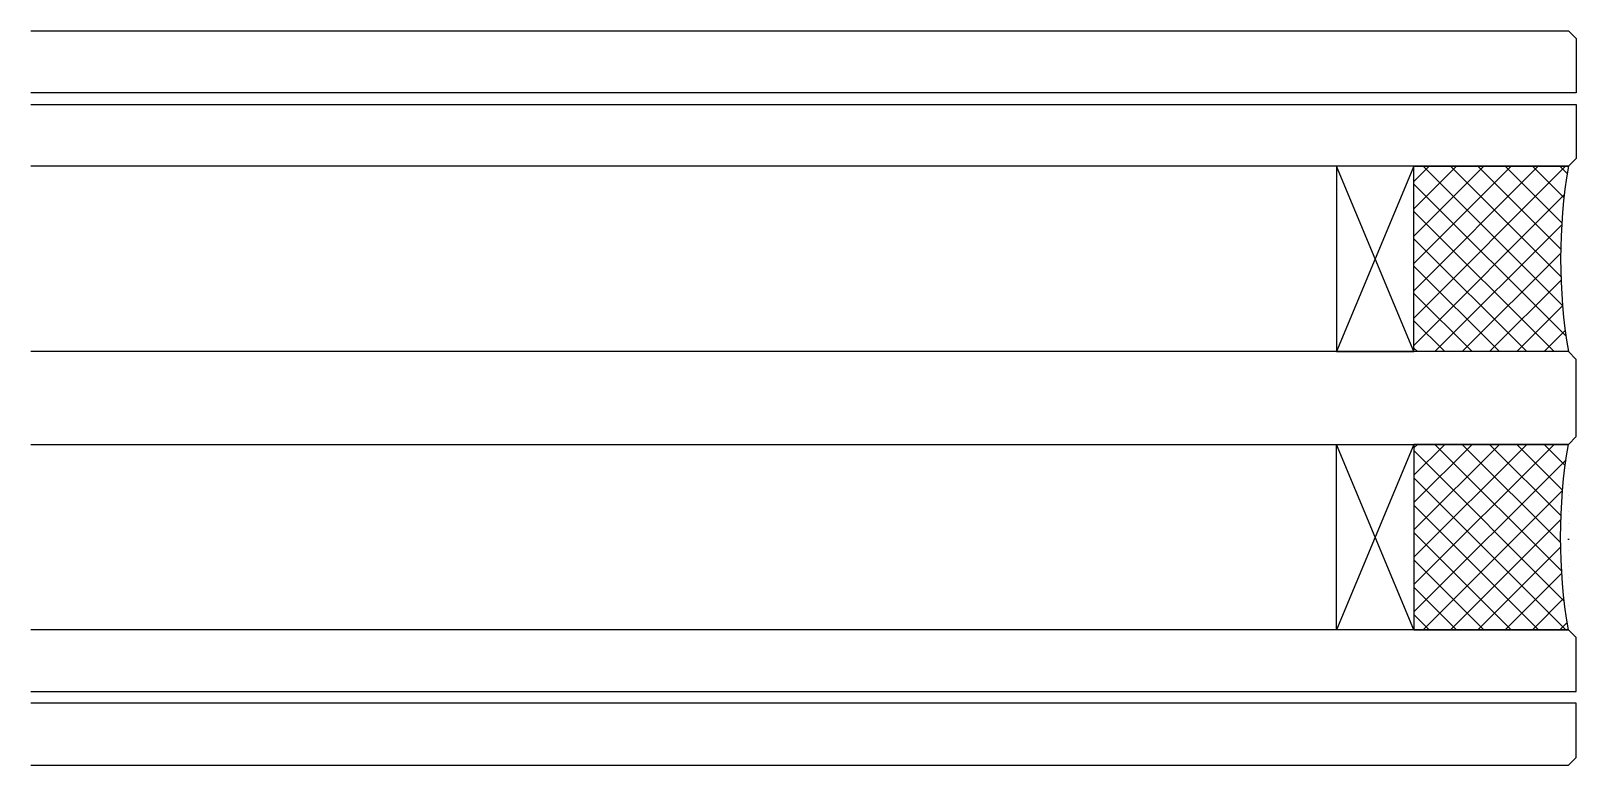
# Model space of a CAD drawing. Header units: millimetres. Extents: x 0 to 100, y 0 to 48.
import ezdxf

# ---------------------------------------------------------------- set-up
doc = ezdxf.new("R2010")
doc.units = ezdxf.units.MM
doc.header["$MEASUREMENT"] = 0
doc.layers.add('2-0', color=2, linetype='Continuous', true_color=0xffff00)
doc.layers.add('3-0', color=3, linetype='Continuous')

msp = doc.modelspace()

# ---------------------------------------------------------------- hatches: boundary and pattern name
at = {"layer": '3-0'}
h = msp.add_hatch(dxfattribs=at)
h.set_pattern_fill('ANSI37', color=256, scale=10, style=0)
h.set_pattern_definition([(45, (-7.8147, 57.133), (-0.883883, 0.883883), []), (135, (-7.8147, 57.133), (-0.883883, -0.883883), [])])
edge = h.paths.add_edge_path()
edge.add_line((89.5, 26.76), (89.5, 38.76))
edge.add_line((89.5, 38.76), (99.5, 38.76))
edge.add_arc((135.25, 32.76), 36.25, 170.4727, 189.5273)
edge.add_line((99.5, 26.76), (89.5, 26.76))
h = msp.add_hatch(dxfattribs=at)
h.set_pattern_fill('ANSI37', color=256, scale=10, style=0)
h.set_pattern_definition([(315, (-7.8147, -9.613), (-0.883883, -0.883883), []), (225, (-7.8147, -9.613), (-0.883883, 0.883883), [])])
edge = h.paths.add_edge_path()
edge.add_line((89.5, 20.76), (89.5, 8.76))
edge.add_line((89.5, 8.76), (99.5, 8.76))
edge.add_arc((135.25, 14.76), 36.25, 170.4727, 189.5273, ccw=False)
edge.add_line((99.5, 20.76), (89.5, 20.76))

# ---------------------------------------------------------------- linework, layer by layer
for points in [[(0, 47.52), (99.5, 47.52), (100, 47.02), (100, 43.52), (0, 43.52)], [(0, 42.76), (100, 42.76), (100, 39.26), (99.5, 38.76), (0, 38.76)], [(0, 20.76), (99.5, 20.76), (100, 21.26), (100, 26.26), (99.5, 26.76), (0, 26.76)], [(0, 4.76), (100, 4.76), (100, 8.26), (99.5, 8.76), (0, 8.76)], [(0, 0), (99.5, 0), (100, 0.5), (100, 4), (0, 4)]]:
    msp.add_lwpolyline(points)
at = {"layer": '2-0'}
for points in [[(84.5, 26.76), (89.5, 26.76), (89.5, 38.76), (84.5, 38.76)], [(84.5, 20.76), (89.5, 20.76), (89.5, 8.76), (84.5, 8.76)]]:
    msp.add_lwpolyline(points, close=True, dxfattribs=at)
for points in [[(89.5, 26.76), (89.5, 38.76), (99.5, 38.76, 0.08333), (99.5, 26.76)], [(89.5, 20.76), (89.5, 8.76), (99.5, 8.76, -0.08333), (99.5, 20.76)]]:
    msp.add_lwpolyline(points, format="xyb", close=True, dxfattribs=at)
at = {"layer": '3-0'}
for p, q in [((89.5, 38.76), (84.5, 26.76)), ((89.5, 26.76), (84.5, 38.76)), ((89.5, 8.76), (84.5, 20.76)), ((89.5, 20.76), (84.5, 8.76))]:
    msp.add_line(p, q, dxfattribs=at)

doc.saveas('drawing.dxf')
